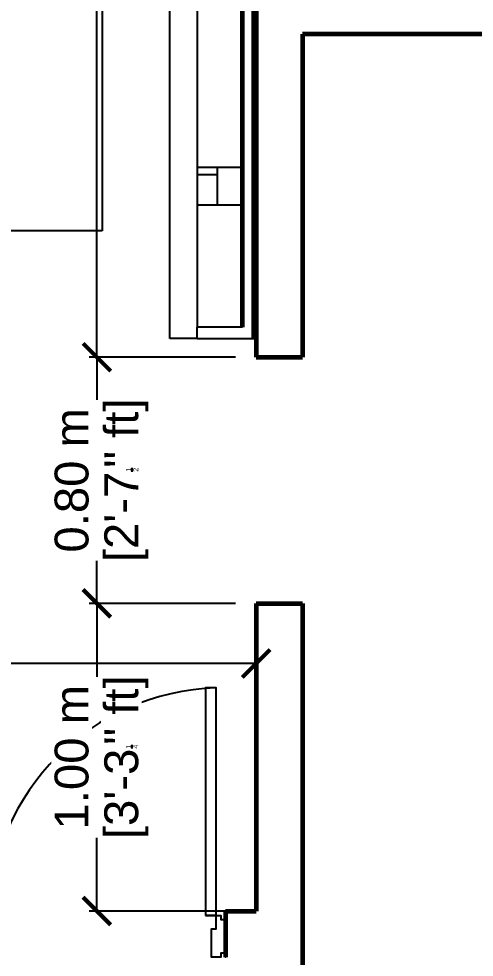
# Model space of a CAD drawing. Header units: metres. Extents: x 54.3 to 102.1, y 17 to 45.8.
# Drawn here: x 76.53 to 78.009, y 26.355 to 29.405 of the extents above; entities that cross this region are included whole.
import ezdxf

# ---------------------------------------------------------------- set-up
doc = ezdxf.new("R2010")
doc.units = ezdxf.units.M
doc.layers.get('Defpoints').update_dxf_attribs({"lineweight": 0})
doc.layers.add('A-WALL', color=6, linetype='Continuous', lineweight=60)
doc.layers.add('Edges', color=7, linetype='Continuous')
doc.styles.add('TEXTS', font='swissl.ttf')
doc.dimstyles.new('Copy of DIMTEXT', dxfattribs={"dimscale": 0.3, "dimtxt": 0.22, "dimasz": 0.18, "dimexe": 0.05, "dimexo": 0.05, "dimgap": 0.05, "dimtad": 0, "dimzin": 1, "dimdsep": 46, "dimtxsty": 'TEXTS', "dimblk": 'ARCHTICK', "dimcen": 0.1, "dimclrd": 256, "dimclre": 6, "dimclrt": 7, "dimadec": 0, "dimazin": 0, "dimtfac": 0.15, "dimtix": 1, "dimtofl": 0, "dimtmove": 1, "dimatfit": 3, "dimldrblk": 'OPEN', "dimfxl": 0, "dimtolj": 1, "dimtzin": 0, "dimarcsym": 0})

# ---------------------------------------------------------------- blocks, each defined once
blk = doc.blocks.new('*U173')
blk.add_lwpolyline([(33.6, 1013.3, -0.396717), (855.3, 192)], format="xyb")
for points in [[(72, 192), (33.6, 192), (33.6, 1013.3), (72, 1013.3)], [(33.6, 192), (16.8, 192), (16.8, 192), (16.8, 192), (16.8, 192), (16.8, 177), (0, 177), (0, 190.9), (0, 40.9), (0, 55.9), (16.8, 55.9), (16.8, 40.9), (33.6, 40.9), (33.6, 40.9), (50, 40.9), (50, 144), (33.6, 144)], [(888.9, 177), (888.9, 192), (888.9, 192), (888.9, 40.9), (888.9, 55.9), (872.1, 55.9), (872.1, 40.9), (855.3, 40.9), (855.3, 40.9), (838.9, 40.9), (838.9, 144), (855.3, 144), (855.3, 192), (872.1, 192), (872.1, 177)]]:
    blk.add_lwpolyline(points, close=True)
blk.add_lwpolyline([(33.6, 192), (72, 192)])
blk = doc.blocks.new('_ArchTick')
at = {"color": 0, "linetype": 'ByBlock', "const_width": 0.15}
blk.add_lwpolyline([(-0.5, -0.5), (0.5, 0.5)], dxfattribs=at)
blk = doc.blocks.new('*D201')
at = {"layer": 'Defpoints', "color": 0, "transparency": 16777216}
for p in [(77.3011, 27.3095), (74.3011, 27.2798), (77.3011, 27.2798)]:
    blk.add_point(p, dxfattribs=at)
at = {"layer": 'Edges', "color": 6, "lineweight": -2, "transparency": 16777216}
for p, q in [((74.3011, 27.3048), (74.3011, 27.3345)), ((77.3011, 27.3048), (77.3011, 27.3345))]:
    blk.add_line(p, q, dxfattribs=at)
at = {"layer": 'Edges', "lineweight": -2, "transparency": 16777216}
for p, q in [((74.3011, 27.3095), (75.5042, 27.3095)), ((77.3011, 27.3095), (76.098, 27.3095))]:
    blk.add_line(p, q, dxfattribs=at)
at = {"layer": 'Edges', "lineweight": -2, "transparency": 16777216, "xscale": 0.09, "yscale": 0.09, "zscale": 0.09, "rotation": 180}
blk.add_blockref('_ArchTick', (74.3011, 27.3095), dxfattribs=at)
at = {"layer": 'Edges', "lineweight": -2, "transparency": 16777216, "xscale": 0.09, "yscale": 0.09, "zscale": 0.09}
blk.add_blockref('_ArchTick', (77.3011, 27.3095), dxfattribs=at)
at = {"layer": 'Edges', "color": 7, "transparency": 16777216, "insert": (75.8011, 27.3911), "char_height": 0.11, "attachment_point": 5, "style": 'TEXTS', "bg_fill": 3, "box_fill_scale": 1.1, "bg_fill_color": 256, "bg_fill_true_color": 13158600, "bg_fill_transparency": 0}
blk.add_mtext('\\A1;3.00 m', dxfattribs=at)
at = {"layer": 'Edges', "color": 7, "transparency": 16777216, "insert": (75.8011, 27.2137), "char_height": 0.11, "attachment_point": 5, "style": 'TEXTS', "bg_fill": 3, "box_fill_scale": 1.1, "bg_fill_color": 256, "bg_fill_true_color": 13158600, "bg_fill_transparency": 0}
blk.add_mtext('\\A1;[9\'-10" ft]', dxfattribs=at)
blk = doc.blocks.new('_Open')
at = {"color": 0, "linetype": 'ByBlock', "lineweight": -2}
for p, q in [((-1, 0.167), (0, 0)), ((-1, -0.167), (0, 0)), ((0, 0), (-1, 0))]:
    blk.add_line(p, q, dxfattribs=at)
blk = doc.blocks.new('*D202')
at = {"layer": 'Defpoints', "color": 0, "transparency": 16777216}
for p in [(76.7837, 27.5048), (77.3011, 27.5048), (77.3011, 26.5048)]:
    blk.add_point(p, dxfattribs=at)
at = {"layer": 'Edges', "color": 6, "lineweight": -2, "transparency": 16777216}
for p, q in [((77.2337, 27.5048), (76.7587, 27.5048)), ((77.2337, 26.5048), (76.7587, 26.5048))]:
    blk.add_line(p, q, dxfattribs=at)
at = {"layer": 'Edges', "lineweight": -2, "transparency": 16777216}
for p, q in [((76.7837, 27.5048), (76.7837, 27.2666)), ((76.7837, 26.5048), (76.7837, 26.7429))]:
    blk.add_line(p, q, dxfattribs=at)
at = {"layer": 'Edges', "lineweight": -2, "transparency": 16777216, "xscale": 0.09, "yscale": 0.09, "zscale": 0.09}
for p, rotation in [((76.7837, 27.5048), 90), ((76.7837, 26.5048), 270)]:
    blk.add_blockref('_ArchTick', p, dxfattribs=dict(at, rotation=rotation))
at = {"layer": 'Edges', "color": 7, "transparency": 16777216, "insert": (76.7022, 27.0048), "char_height": 0.11, "attachment_point": 5, "rotation": 90, "style": 'TEXTS', "bg_fill": 3, "box_fill_scale": 1.1, "bg_fill_color": 256, "bg_fill_true_color": 13158600, "bg_fill_transparency": 0}
blk.add_mtext('\\A1;1.00 m', dxfattribs=at)
at = {"layer": 'Edges', "color": 7, "transparency": 16777216, "insert": (76.8795, 27.0048), "char_height": 0.11, "attachment_point": 5, "rotation": 90, "style": 'TEXTS', "bg_fill": 3, "box_fill_scale": 1.1, "bg_fill_color": 256, "bg_fill_true_color": 13158600, "bg_fill_transparency": 0}
blk.add_mtext('\\A1;[3\'-3{\\H0.15x;\\S1/4;}" ft]', dxfattribs=at)
blk = doc.blocks.new('*D203')
at = {"layer": 'Defpoints', "color": 0, "transparency": 16777216}
for p in [(76.7837, 28.3048), (77.3011, 28.3048), (77.3011, 27.5048)]:
    blk.add_point(p, dxfattribs=at)
at = {"layer": 'Edges', "color": 6, "lineweight": -2, "transparency": 16777216}
for p, q in [((77.2337, 28.3048), (76.7587, 28.3048)), ((77.2337, 27.5048), (76.7587, 27.5048))]:
    blk.add_line(p, q, dxfattribs=at)
at = {"layer": 'Edges', "lineweight": -2, "transparency": 16777216}
for p, q in [((76.7837, 28.3048), (76.7837, 28.1666)), ((76.7837, 27.5048), (76.7837, 27.643))]:
    blk.add_line(p, q, dxfattribs=at)
at = {"layer": 'Edges', "lineweight": -2, "transparency": 16777216, "xscale": 0.09, "yscale": 0.09, "zscale": 0.09}
for p, rotation in [((76.7837, 28.3048), 90), ((76.7837, 27.5048), 270)]:
    blk.add_blockref('_ArchTick', p, dxfattribs=dict(at, rotation=rotation))
at = {"layer": 'Edges', "color": 7, "transparency": 16777216, "insert": (76.7022, 27.9048), "char_height": 0.11, "attachment_point": 5, "rotation": 90, "style": 'TEXTS', "bg_fill": 3, "box_fill_scale": 1.1, "bg_fill_color": 256, "bg_fill_true_color": 13158600, "bg_fill_transparency": 0}
blk.add_mtext('\\A1;0.80 m', dxfattribs=at)
at = {"layer": 'Edges', "color": 7, "transparency": 16777216, "insert": (76.8795, 27.9048), "char_height": 0.11, "attachment_point": 5, "rotation": 90, "style": 'TEXTS', "bg_fill": 3, "box_fill_scale": 1.1, "bg_fill_color": 256, "bg_fill_true_color": 13158600, "bg_fill_transparency": 0}
blk.add_mtext('\\A1;[2\'-7{\\H0.15x;\\S1/2;}" ft]', dxfattribs=at)
blk = doc.blocks.new('*D204')
at = {"layer": 'Defpoints', "color": 0, "transparency": 16777216}
for p in [(76.7837, 33.7548), (77.3011, 33.7548), (77.3011, 28.3048)]:
    blk.add_point(p, dxfattribs=at)
at = {"layer": 'Edges', "color": 6, "lineweight": -2, "transparency": 16777216}
for p, q in [((77.2337, 33.7548), (76.7587, 33.7548)), ((77.2337, 28.3048), (76.7587, 28.3048))]:
    blk.add_line(p, q, dxfattribs=at)
at = {"layer": 'Edges', "lineweight": -2, "transparency": 16777216}
for p, q in [((76.7837, 33.7548), (76.7837, 31.373)), ((76.7837, 28.3048), (76.7837, 30.6866))]:
    blk.add_line(p, q, dxfattribs=at)
at = {"layer": 'Edges', "lineweight": -2, "transparency": 16777216, "xscale": 0.09, "yscale": 0.09, "zscale": 0.09}
for p, rotation in [((76.7837, 33.7548), 90), ((76.7837, 28.3048), 270)]:
    blk.add_blockref('_ArchTick', p, dxfattribs=dict(at, rotation=rotation))
at = {"layer": 'Edges', "color": 7, "transparency": 16777216, "insert": (76.7022, 31.0298), "char_height": 0.11, "attachment_point": 5, "rotation": 90, "style": 'TEXTS', "bg_fill": 3, "box_fill_scale": 1.1, "bg_fill_color": 256, "bg_fill_true_color": 13158600, "bg_fill_transparency": 0}
blk.add_mtext('\\A1;5.45 m', dxfattribs=at)
at = {"layer": 'Edges', "color": 7, "transparency": 16777216, "insert": (76.8795, 31.0298), "char_height": 0.11, "attachment_point": 5, "rotation": 90, "style": 'TEXTS', "bg_fill": 3, "box_fill_scale": 1.1, "bg_fill_color": 256, "bg_fill_true_color": 13158600, "bg_fill_transparency": 0}
blk.add_mtext('\\A1;[17\'-10{\\H0.15x;\\S1/2;}" ft]', dxfattribs=at)

msp = doc.modelspace()

# ---------------------------------------------------------------- linework, layer by layer
for p, q in [((77.0202, 28.3657), (77.0202, 31.1703)), ((76.8012, 30.8802), (76.8012, 28.7156)), ((77.109, 30.664), (77.109, 28.9215)), ((77.1756, 28.9215), (77.109, 28.9215)), ((77.109, 28.9215), (77.109, 28.8993)), ((77.257, 28.9215), (77.1756, 28.9215)), ((77.1756, 28.8993), (77.1756, 28.9215)), ((77.1756, 28.7992), (77.1756, 28.9215)), ((77.1756, 28.7992), (77.1756, 28.9215)), ((77.1756, 28.7992), (77.1756, 28.9215)), ((77.109, 28.8993), (77.109, 28.7992)), ((77.109, 28.8993), (77.1756, 28.8993)), ((77.1756, 28.7992), (77.1756, 28.8993)), ((77.109, 28.7992), (77.109, 28.4027)), ((77.1756, 28.7992), (77.109, 28.7992)), ((77.257, 28.7992), (77.1756, 28.7992)), ((76.8012, 28.7156), (75.2612, 28.7156)), ((77.109, 28.3657), (77.109, 28.4027)), ((77.257, 28.4027), (77.109, 28.4027)), ((77.109, 28.3657), (77.0202, 28.3657)), ((77.109, 28.3657), (77.294, 28.3657))]:
    msp.add_line(p, q)
at = {"layer": 'A-WALL'}
for p, q in [((77.3011, 33.7548), (77.3011, 28.3048)), ((77.257, 28.9215), (77.257, 29.7005)), ((77.294, 28.3657), (77.294, 29.7005)), ((80.5011, 29.3548), (77.4511, 29.3548)), ((77.4511, 29.3548), (77.4511, 28.3048)), ((77.257, 28.7992), (77.257, 28.9215)), ((77.257, 28.4027), (77.257, 28.7992)), ((77.3011, 28.3048), (77.4511, 28.3048)), ((77.3011, 27.5048), (77.3011, 26.5048)), ((77.3011, 27.5048), (77.4511, 27.5048)), ((77.4511, 27.5048), (77.4511, 25.5048)), ((77.2011, 26.5048), (77.3011, 26.5048)), ((77.2011, 26.5048), (77.2011, 26.3548))]:
    msp.add_line(p, q, dxfattribs=at)

# ---------------------------------------------------------------- block references
at = {"xscale": -0.0009000000000045201, "yscale": 0.0009000000000045201, "zscale": 0.0009000000000045201}
msp.add_blockref('*U173', (77.2011, 26.3179), dxfattribs=at)

# ---------------------------------------------------------------- next in the draw order: dimensions: what is measured, and where the dimension line sits
at = {"layer": 'Edges'}
dim = msp.add_linear_dim(base=(77.3011, 27.3095), p1=(74.3011, 27.2798), p2=(77.3011, 27.2798), dimstyle='Copy of DIMTEXT', override={"dimscale": 0.5, "dimpost": ' m\\X', "dimfxl": 0.9, "dimfxlon": 1, "dimtfill": 1}, dxfattribs=at)
dim.commit()
dim.dimension.update_dxf_attribs({"geometry": '*D201', "text_midpoint": (75.8011, 27.3095)})

# ---------------------------------------------------------------- next in the draw order: dimensions: what is measured, and where the dimension line sits
dim = msp.add_linear_dim(base=(76.7837, 27.5048), p1=(77.3011, 26.5048), p2=(77.3011, 27.5048), angle=90, dimstyle='Copy of DIMTEXT', override={"dimscale": 0.5, "dimpost": ' m\\X', "dimfxl": 0.9, "dimfxlon": 1, "dimtfill": 1}, dxfattribs=at)
dim.commit()
dim.dimension.update_dxf_attribs({"geometry": '*D202', "text_midpoint": (76.7837, 27.0048)})

# ---------------------------------------------------------------- next in the draw order: dimensions: what is measured, and where the dimension line sits
dim = msp.add_linear_dim(base=(76.7837, 28.3048), p1=(77.3011, 27.5048), p2=(77.3011, 28.3048), angle=90, dimstyle='Copy of DIMTEXT', override={"dimscale": 0.5, "dimpost": ' m\\X', "dimfxl": 0.9, "dimfxlon": 1, "dimtfill": 1}, dxfattribs=at)
dim.commit()
dim.dimension.update_dxf_attribs({"geometry": '*D203', "text_midpoint": (76.7837, 27.9048)})

# ---------------------------------------------------------------- next in the draw order: dimensions: what is measured, and where the dimension line sits
dim = msp.add_linear_dim(base=(76.7837, 33.7548), p1=(77.3011, 28.3048), p2=(77.3011, 33.7548), angle=90, dimstyle='Copy of DIMTEXT', override={"dimscale": 0.5, "dimpost": ' m\\X', "dimfxl": 0.9, "dimfxlon": 1, "dimtfill": 1}, dxfattribs=at)
dim.commit()
dim.dimension.update_dxf_attribs({"geometry": '*D204', "text_midpoint": (76.7837, 31.0298)})

doc.saveas('drawing.dxf')
